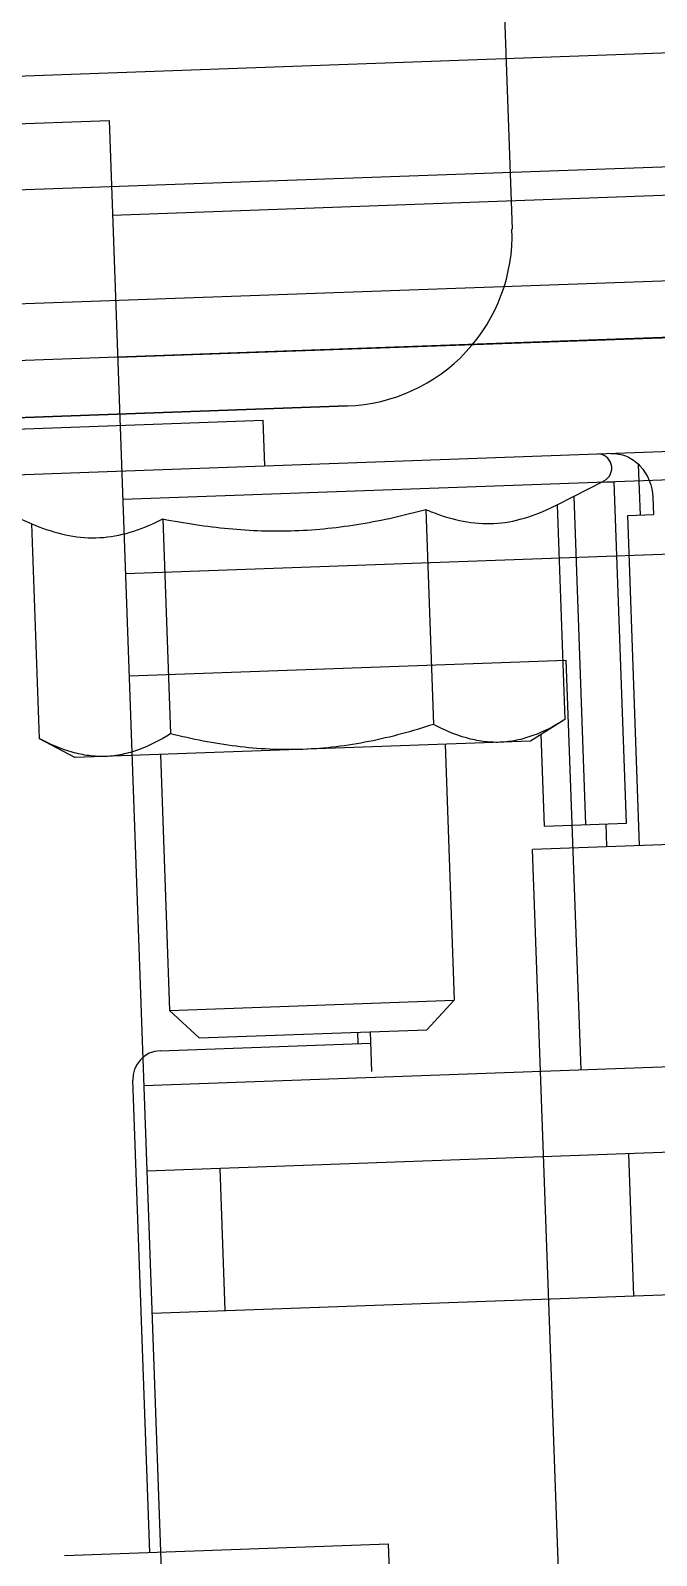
# Model space of a CAD drawing. Header units: millimetres. Extents: x 8884 to 18446, y 10737 to 16556.
# Drawn here: x 11247.112 to 11247.662, y 15462.355 to 15463.694 of the extents above; entities that cross this region are included whole.
import ezdxf

# ---------------------------------------------------------------- set-up
doc = ezdxf.new("R2010")
doc.units = ezdxf.units.MM
for name, color, linetype in [('ENSAMBLES', 7, 'Continuous'), ('FEATURES', 7, 'Continuous'), ('ZMATERIEL', 7, 'Continuous')]:
    doc.layers.add(name, color=color, linetype=linetype)

msp = doc.modelspace()

# ---------------------------------------------------------------- linework, layer by layer
at = {"color": 252, "linetype": 'Continuous'}
for p, q in [((11245.4973, 15463.5966, 84.487), (11248.9685, 15463.7215, 84.487)), ((11236.688, 15463.2378, 84.487), (11247.1812, 15463.6152, 84.487)), ((11247.1812, 15463.6152, 84.487), (11247.2603, 15461.4166, 84.487)), ((11247.1842, 15463.5322, 84.487), (11249.3328, 15463.6095, 84.487)), ((11247.0584, 15463.5527, 84.487), (11248.0577, 15463.5887, 84.487)), ((11228.9237, 15462.8005, 84.487), (11248.6759, 15463.5108, 84.487)), ((11247.1887, 15463.4073, 84.487), (11249.3373, 15463.4846, 84.487)), ((11248.6922, 15463.3363, 84.487), (11247.1932, 15463.2824, 84.487)), ((11247.0763, 15463.3032, 84.487), (11247.1633, 15463.3063, 84.487)), ((11247.5745, 15463.2777, 84.487), (11247.6156, 15463.2988, 84.487)), ((11247.1129, 15463.2611, 84.487), (11247.0704, 15463.2791, 84.487)), ((11247.1955, 15463.2174, 84.487), (11248.6945, 15463.2713, 84.487)), ((11247.4591, 15463.2736, 84.487), (11247.4659, 15463.0849, 84.487)), ((11247.5745, 15463.2777, 84.487), (11247.5813, 15463.0891, 84.487)), ((11247.1129, 15463.2611, 84.487), (11247.1197, 15463.0725, 84.487)), ((11247.2283, 15463.2653, 84.487), (11247.2351, 15463.0766, 84.487)), ((11247.1987, 15463.1275, 84.487), (11247.5825, 15463.1413, 84.487)), ((11247.5955, 15462.7815, 84.487), (11247.5825, 15463.1413, 84.487)), ((11247.5813, 15463.0891, 84.487), (11247.551, 15463.0701, 84.487)), ((11247.1197, 15463.0725, 84.487), (11247.1513, 15463.0557, 84.487)), ((11247.551, 15463.0701, 84.487), (11247.1513, 15463.0557, 84.487)), ((11247.4761, 15463.0674, 84.487), (11247.4842, 15462.8426, 84.487)), ((11247.2262, 15463.0584, 84.487), (11247.2343, 15462.8336, 84.487)), ((11247.2343, 15462.8336, 84.487), (11247.4842, 15462.8426, 84.487)), ((11247.4842, 15462.8426, 84.487), (11247.4601, 15462.8167, 84.487)), ((11247.2343, 15462.8336, 84.487), (11247.2602, 15462.8095, 84.487)), ((11247.2602, 15462.8095, 84.487), (11247.4601, 15462.8167, 84.487)), ((11247.2117, 15462.7677, 84.487), (11247.8453, 15462.7905, 84.487)), ((11247.2144, 15462.6928, 84.487), (11247.8857, 15462.7169, 84.487)), ((11247.637, 15462.708, 84.487), (11247.6415, 15462.583, 84.487)), ((11247.2783, 15462.6951, 84.487), (11247.2827, 15462.5701, 84.487)), ((11247.2189, 15462.5678, 84.487), (11247.8902, 15462.592, 84.487))]:
    msp.add_line(p, q, dxfattribs=at)
for centre, radius, start, end in [((11247.6099, 15463.3099, 84.487), 0.0125, 297.0597, 92.0597), ((11247.5379, 15463.4593, 84.487), 0.2017, 247.0142, 249.9669), ((11247.1364, 15463.4449, 84.487), 0.2017, 294.1524, 297.1052)]:
    msp.add_arc(centre, radius, start, end, dxfattribs=at)
for points, start_tangent, end_tangent in [([(11247.3442, 15463.255, 84.487), (11247.4022, 15463.261, 84.487), (11247.4591, 15463.2736, 84.487)], (0.999354, 0.03594), (0.96509, 0.261918)), ([(11247.4688, 15463.2698, 84.487), (11247.4955, 15463.2627, 84.487), (11247.5222, 15463.2615, 84.487), (11247.5486, 15463.2669, 84.487), (11247.5745, 15463.2777, 84.487)], (0.93977, -0.341809), (0.890533, 0.454918)), ([(11247.1129, 15463.2611, 84.487), (11247.1395, 15463.2522, 84.487), (11247.1663, 15463.2487, 84.487), (11247.1929, 15463.2518, 84.487), (11247.219, 15463.2608, 84.487)], (0.920911, -0.389773), (0.912788, 0.408433)), ([(11247.2283, 15463.2653, 84.487), (11247.286, 15463.2568, 84.487), (11247.3442, 15463.255, 84.487)], (0.981411, -0.191916), (0.999354, 0.03594)), ([(11247.4659, 15463.0849, 84.487), (11247.4093, 15463.0698, 84.487), (11247.3512, 15463.0629, 84.487)], (-0.95018, -0.311701), (-0.999354, -0.03594)), ([(11247.5242, 15463.0691, 84.487), (11247.5096, 15463.0699, 84.487), (11247.4949, 15463.0729, 84.487), (11247.4659, 15463.0849, 84.487)], (-0.999354, -0.03594), (-0.883436, 0.468552)), ([(11247.5813, 15463.0891, 84.487), (11247.5532, 15463.075, 84.487), (11247.5388, 15463.0709, 84.487), (11247.5242, 15463.0691, 84.487)], (-0.847496, -0.530802), (-0.999354, -0.03594)), ([(11247.1781, 15463.0567, 84.487), (11247.1634, 15463.0574, 84.487), (11247.1487, 15463.0605, 84.487), (11247.1197, 15463.0725, 84.487)], (-0.999354, -0.03594), (-0.883436, 0.468552)), ([(11247.2351, 15463.0766, 84.487), (11247.207, 15463.0626, 84.487), (11247.1926, 15463.0585, 84.487), (11247.1781, 15463.0567, 84.487)], (-0.847496, -0.530802), (-0.999354, -0.03594)), ([(11247.3512, 15463.0629, 84.487), (11247.2927, 15463.0656, 84.487), (11247.2351, 15463.0766, 84.487)], (-0.999354, -0.03594), (-0.970116, 0.242641))]:
    msp.add_spline(points, degree=3, dxfattribs=dict(at, start_tangent=start_tangent, end_tangent=end_tangent))
at = {"layer": 'ENSAMBLES', "color": 252, "linetype": 'Continuous'}
for p, q in [((11248.5002, 15463.4545, 84.487), (11235.2962, 15462.9796, 84.487)), ((11246.9194, 15463.3376, 84.487), (11247.3163, 15463.3519, 84.487)), ((11247.1633, 15463.3063, 84.487), (11248.4593, 15463.3529, 84.487)), ((11247.3178, 15463.3119, 84.487), (11247.3163, 15463.3519, 84.487)), ((11247.6475, 15463.2687, 84.487), (11247.6459, 15463.313, 84.487)), ((11247.6132, 15463.2975, 84.487), (11247.6245, 15463.2979, 84.487)), ((11247.6353, 15462.9981, 84.487), (11247.6245, 15463.2979, 84.487)), ((11247.5997, 15462.9968, 84.487), (11247.5893, 15463.2853, 84.487)), ((11247.6586, 15463.2841, 84.487), (11247.6591, 15463.2691, 84.487)), ((11247.6364, 15463.2683, 84.487), (11247.6591, 15463.2691, 84.487)), ((11247.6469, 15462.9785, 84.487), (11247.6364, 15463.2683, 84.487)), ((11247.5634, 15462.9955, 84.487), (11247.5605, 15463.0761, 84.487)), ((11247.5634, 15462.9955, 84.487), (11247.6353, 15462.9981, 84.487)), ((11247.6172, 15462.9974, 84.487), (11247.6179, 15462.9775, 84.487)), ((11247.3992, 15462.8145, 84.487), (11247.3996, 15462.8045, 84.487)), ((11247.4102, 15462.8149, 84.487), (11247.4115, 15462.7799, 84.487)), ((11247.226, 15462.7983, 84.487), (11247.4106, 15462.8049, 84.487)), ((11247.2168, 15462.3576, 84.487), (11247.2019, 15462.7724, 84.487)), ((11247.1419, 15462.3549, 84.487), (11247.4264, 15462.3652, 84.487)), ((11247.4291, 15462.2902, 84.487), (11247.4264, 15462.3652, 84.487))]:
    msp.add_line(p, q, dxfattribs=at)
msp.add_arc((11247.2269, 15462.7733, 84.487), 0.025, 92.0597, 182.0597, dxfattribs=at)
at = {"layer": 'ENSAMBLES', "color": 252, "linetype": 'Continuous', "start_tangent": (0.999354, 0.03594), "end_tangent": (0.03594, -0.999354)}
msp.add_spline([(11247.6215, 15463.3228, 84.487), (11247.6353, 15463.3203, 84.487), (11247.6471, 15463.312, 84.487), (11247.6586, 15463.2841, 84.487)], degree=3, dxfattribs=at)
at = {"layer": 'FEATURES', "color": 252, "linetype": 'Continuous'}
for p in [(11247.7789, 15462.9832, 84.487), (11247.5808, 15462.2006, 84.487)]:
    msp.add_line(p, (11247.5529, 15462.9751, 84.487), dxfattribs=at)
at = {"layer": 'ZMATERIEL', "color": 252, "linetype": 'Continuous'}
for p, q in [((11247.4414, 15466.1181, 84.487), (11247.5349, 15463.5198, 84.487)), ((11247.3903, 15463.3645, 84.487), (11243.9426, 15463.2405, 84.487)), ((11243.9426, 15463.2405, 84.487), (11247.3903, 15463.3645, 84.487))]:
    msp.add_line(p, q, dxfattribs=at)
msp.add_arc((11247.3849, 15463.5144, 84.487), 0.15, 272.0595, 2.0596, dxfattribs=at)

doc.saveas('drawing.dxf')
